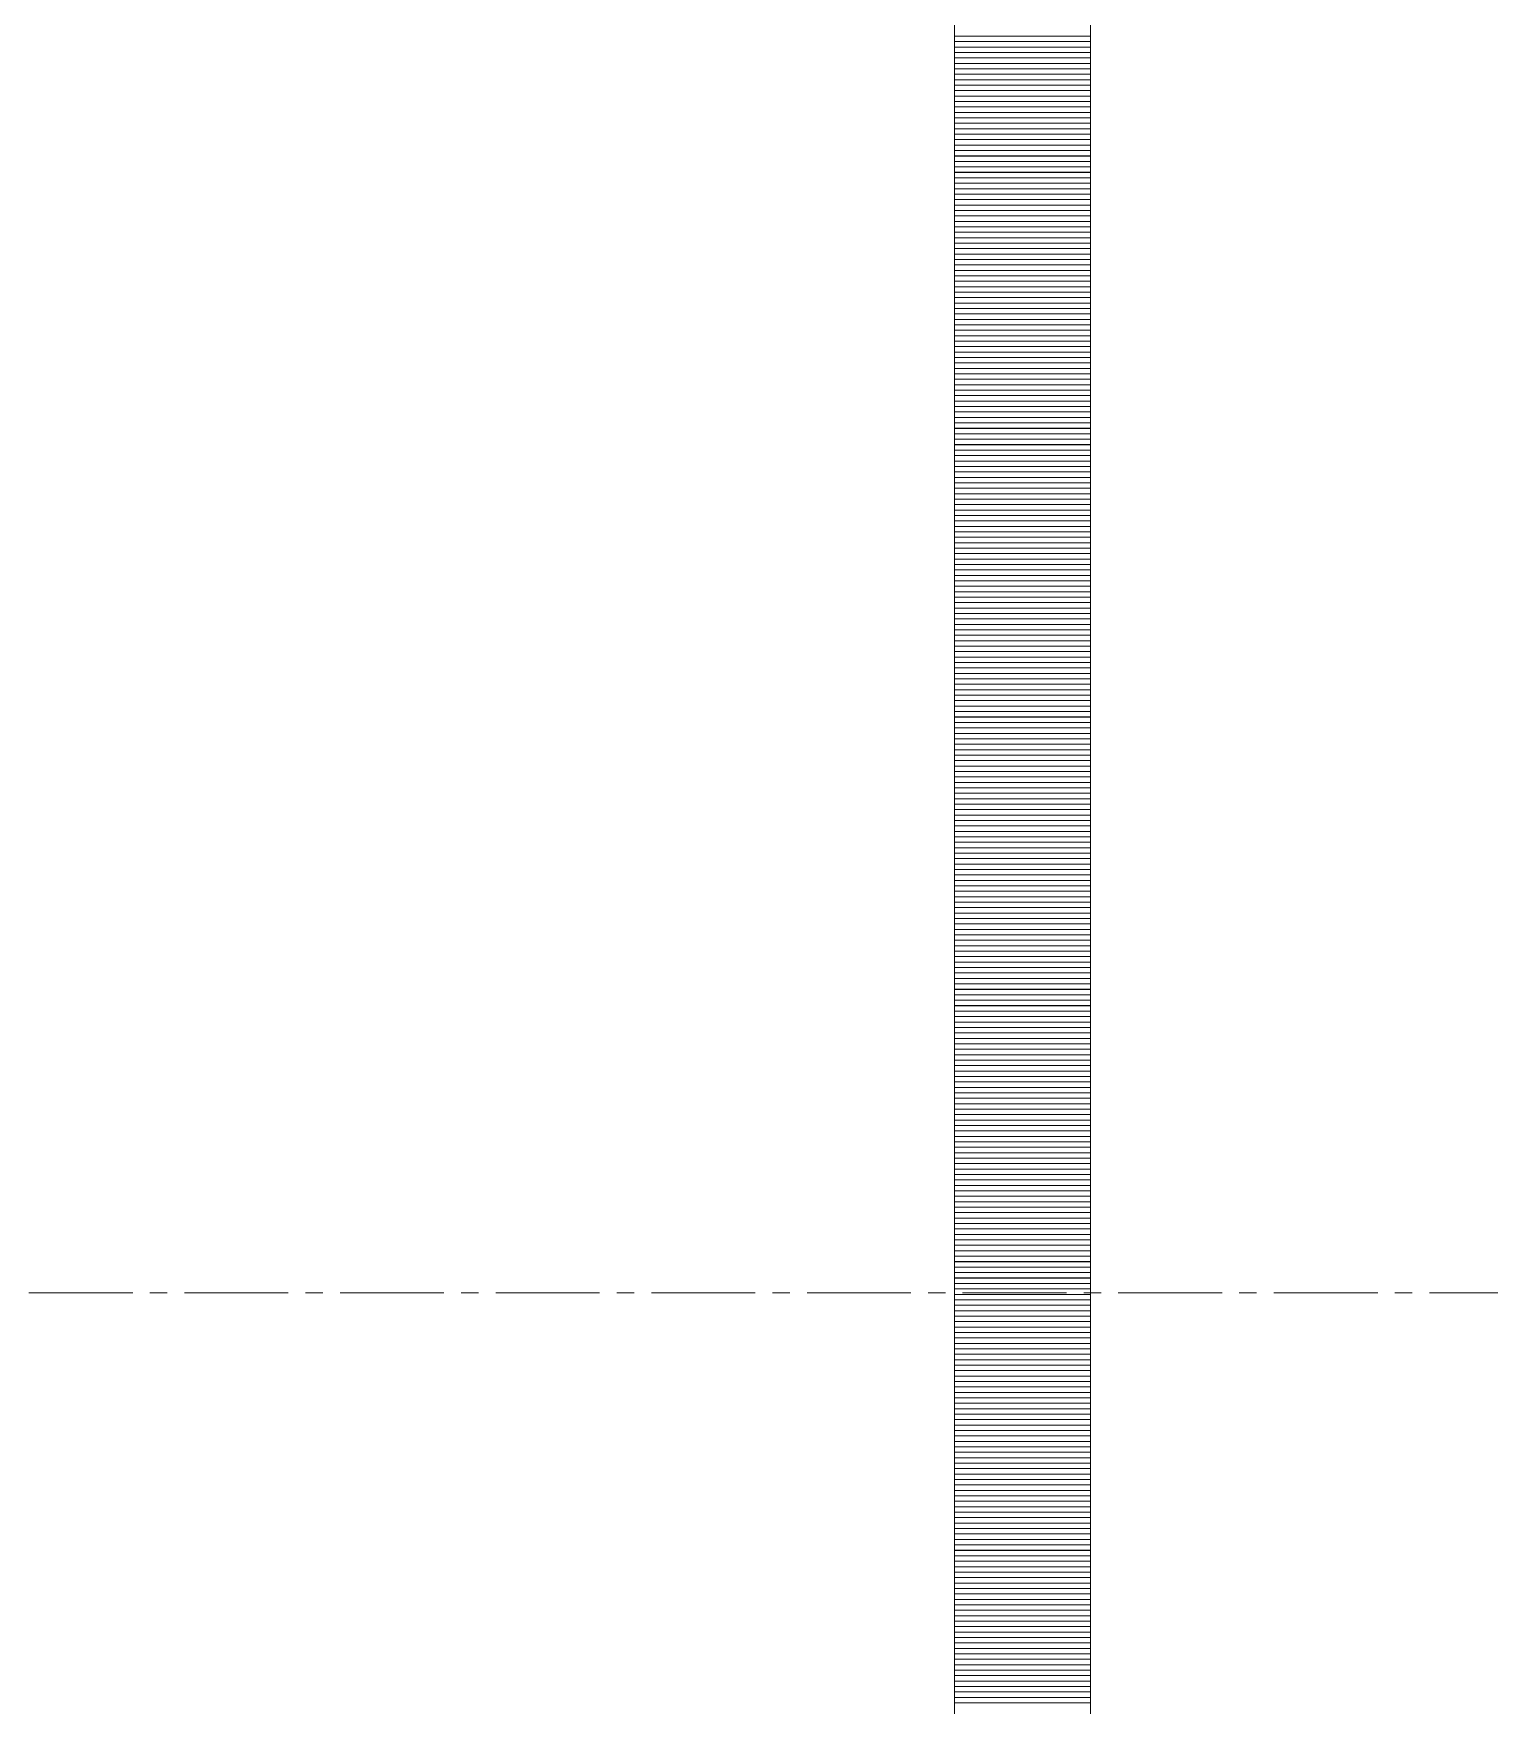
# Model space of a CAD drawing. Header units: millimetres. Extents: x 470010 to 1231400, y -134005 to 421770.
# Drawn here: x 805998.6 to 806266, y 156237.5 to 156544.5 of the extents above; entities that cross this region are included whole.
import ezdxf
from ezdxf.enums import TextEntityAlignment as Align

# ---------------------------------------------------------------- set-up
doc = ezdxf.new("R2010")
doc.units = ezdxf.units.MM
doc.linetypes.add('CENTER2', pattern=[28.575, 19.05, -3.175, 3.175, -3.175])
doc.linetypes.add('DASHED', pattern=[19.05, 12.7, -6.35])
doc.layers.get('Defpoints').update_dxf_attribs({"color": 140})
doc.layers.add('АР_Делит', color=120, linetype='Continuous', lineweight=0, plot=False)
doc.layers.add('АР_Тонкая', color=254, linetype='Continuous', lineweight=5)
doc.layers.add('АР_Штриховка', color=8, linetype='Continuous', lineweight=0)
doc.layers.add('РД_Оси_100', color=7, linetype='Continuous', lineweight=0, true_color=0x525252)
doc.styles.add('style1', font='ARIALN.TTF')

# ---------------------------------------------------------------- blocks, each defined once
blk = doc.blocks.new('СОШ_2200_АР_ОСИ_М100_28.05.24')
at = {"layer": 'АР_Делит', "color": 251, "linetype": 'DASHED', "true_color": 0x636466}
blk.add_lwpolyline([(114955, 135155), (114955, -355), (93595.036, -355), (93595.036, 13855), (94145, 13855), (94145, 68320), (66055, 68320), (66055, 13857.73), (83455, 13857.73), (83455, -355), (45245, -355), (45245, 13145), (44695, 13145), (44695, 26755), (45245, 26755), (45245, 68320), (20455, 68320), (20455, 26755), (27955, 26755), (27955, 13145), (-355, 13145), (-355, 100855)], dxfattribs=at)
at = {"layer": 'РД_Оси_100', "color": 251, "linetype": 'CENTER2', "true_color": 0x636466}
blk.add_line((29555, 33600), (-5954.958, 33600), dxfattribs=at)
blk = doc.blocks.new('A$C9108343f')
at = {"layer": 'АР_Тонкая', "color": 18, "linetype": 'Continuous', "lineweight": 5, "true_color": 0x000000}
for p, q in [((140449.09, 313879.49), (140449.09, 237679.49)), ((140474.09, 313879.49), (140474.09, 237679.49)), ((140474.09, 237679.49), (140474.09, 313879.49))]:
    blk.add_line(p, q, dxfattribs=at)
at = {"layer": 'АР_Штриховка', "color": 18, "linetype": 'Continuous', "lineweight": 0, "true_color": 0x000000}
for p, q in [((140449.09, 256910.24), (140474.09, 256910.24)), ((140449.09, 256909.24), (140474.09, 256909.24)), ((140449.09, 256908.24), (140474.09, 256908.24)), ((140449.09, 256907.24), (140474.09, 256907.24)), ((140449.09, 256906.24), (140474.09, 256906.24)), ((140449.09, 256905.24), (140474.09, 256905.24)), ((140449.09, 256904.24), (140474.09, 256904.24)), ((140449.09, 256903.24), (140474.09, 256903.24)), ((140449.09, 256902.24), (140474.09, 256902.24)), ((140449.09, 256901.24), (140474.09, 256901.24)), ((140449.09, 256900.24), (140474.09, 256900.24)), ((140449.09, 256899.24), (140474.09, 256899.24)), ((140449.09, 256898.24), (140474.09, 256898.24)), ((140449.09, 256897.24), (140474.09, 256897.24)), ((140449.09, 256896.24), (140474.09, 256896.24)), ((140449.09, 256895.24), (140474.09, 256895.24)), ((140449.09, 256894.24), (140474.09, 256894.24)), ((140449.09, 256893.24), (140474.09, 256893.24)), ((140449.09, 256892.24), (140474.09, 256892.24)), ((140449.09, 256891.24), (140474.09, 256891.24)), ((140449.09, 256890.24), (140474.09, 256890.24)), ((140449.09, 256889.24), (140474.09, 256889.24)), ((140449.09, 256888.24), (140474.09, 256888.24)), ((140449.09, 256887.24), (140474.09, 256887.24)), ((140449.09, 256886.24), (140474.09, 256886.24)), ((140449.09, 256885.24), (140474.09, 256885.24)), ((140449.09, 256884.24), (140474.09, 256884.24)), ((140449.09, 256883.24), (140474.09, 256883.24)), ((140449.09, 256882.24), (140474.09, 256882.24)), ((140449.09, 256881.24), (140474.09, 256881.24)), ((140449.09, 256880.24), (140474.09, 256880.24)), ((140449.09, 256879.24), (140474.09, 256879.24)), ((140449.09, 256878.24), (140474.09, 256878.24)), ((140449.09, 256877.24), (140474.09, 256877.24)), ((140449.09, 256876.24), (140474.09, 256876.24)), ((140449.09, 256875.24), (140474.09, 256875.24)), ((140449.09, 256874.24), (140474.09, 256874.24)), ((140449.09, 256873.24), (140474.09, 256873.24)), ((140449.09, 256872.24), (140474.09, 256872.24)), ((140449.09, 256871.24), (140474.09, 256871.24)), ((140449.09, 256870.24), (140474.09, 256870.24)), ((140449.09, 256869.24), (140474.09, 256869.24)), ((140449.09, 256868.24), (140474.09, 256868.24)), ((140449.09, 256867.24), (140474.09, 256867.24)), ((140449.09, 256866.24), (140474.09, 256866.24)), ((140449.09, 256865.24), (140474.09, 256865.24)), ((140449.09, 256864.24), (140474.09, 256864.24)), ((140449.09, 256863.24), (140474.09, 256863.24)), ((140449.09, 256862.24), (140474.09, 256862.24)), ((140449.09, 256861.24), (140474.09, 256861.24)), ((140449.09, 256860.24), (140474.09, 256860.24)), ((140449.09, 256859.24), (140474.09, 256859.24)), ((140449.09, 256858.24), (140474.09, 256858.24)), ((140449.09, 256857.24), (140474.09, 256857.24)), ((140449.09, 256856.24), (140474.09, 256856.24)), ((140449.09, 256855.24), (140474.09, 256855.24)), ((140449.09, 256854.24), (140474.09, 256854.24)), ((140449.09, 256853.24), (140474.09, 256853.24)), ((140449.09, 256852.24), (140474.09, 256852.24)), ((140449.09, 256851.24), (140474.09, 256851.24)), ((140449.09, 256850.24), (140474.09, 256850.24)), ((140449.09, 256849.24), (140474.09, 256849.24)), ((140449.09, 256848.24), (140474.09, 256848.24)), ((140449.09, 256847.24), (140474.09, 256847.24)), ((140449.09, 256846.24), (140474.09, 256846.24)), ((140449.09, 256845.24), (140474.09, 256845.24)), ((140449.09, 256844.24), (140474.09, 256844.24)), ((140449.09, 256843.24), (140474.09, 256843.24)), ((140449.09, 256842.24), (140474.09, 256842.24)), ((140449.09, 256841.24), (140474.09, 256841.24)), ((140449.09, 256840.24), (140474.09, 256840.24)), ((140449.09, 256839.24), (140474.09, 256839.24)), ((140449.09, 256838.24), (140474.09, 256838.24)), ((140449.09, 256837.24), (140474.09, 256837.24)), ((140449.09, 256836.24), (140474.09, 256836.24)), ((140449.09, 256835.24), (140474.09, 256835.24)), ((140449.09, 256834.24), (140474.09, 256834.24)), ((140449.09, 256833.24), (140474.09, 256833.24)), ((140449.09, 256832.24), (140474.09, 256832.24)), ((140449.09, 256831.24), (140474.09, 256831.24)), ((140449.09, 256830.24), (140474.09, 256830.24)), ((140449.09, 256829.24), (140474.09, 256829.24)), ((140449.09, 256828.24), (140474.09, 256828.24)), ((140449.09, 256827.24), (140474.09, 256827.24)), ((140449.09, 256826.24), (140474.09, 256826.24)), ((140449.09, 256825.24), (140474.09, 256825.24)), ((140449.09, 256824.24), (140474.09, 256824.24)), ((140449.09, 256823.24), (140474.09, 256823.24)), ((140449.09, 256822.24), (140474.09, 256822.24)), ((140449.09, 256821.24), (140474.09, 256821.24)), ((140449.09, 256820.24), (140474.09, 256820.24)), ((140449.09, 256819.24), (140474.09, 256819.24)), ((140449.09, 256818.24), (140474.09, 256818.24)), ((140449.09, 256817.24), (140474.09, 256817.24)), ((140449.09, 256816.24), (140474.09, 256816.24)), ((140449.09, 256815.24), (140474.09, 256815.24)), ((140449.09, 256814.24), (140474.09, 256814.24)), ((140449.09, 256813.24), (140474.09, 256813.24)), ((140449.09, 256812.24), (140474.09, 256812.24)), ((140449.09, 256811.24), (140474.09, 256811.24)), ((140449.09, 256810.24), (140474.09, 256810.24)), ((140449.09, 256809.24), (140474.09, 256809.24)), ((140449.09, 256808.24), (140474.09, 256808.24)), ((140449.09, 256807.24), (140474.09, 256807.24)), ((140449.09, 256806.24), (140474.09, 256806.24)), ((140449.09, 256805.24), (140474.09, 256805.24)), ((140449.09, 256804.24), (140474.09, 256804.24)), ((140449.09, 256803.24), (140474.09, 256803.24)), ((140449.09, 256802.24), (140474.09, 256802.24)), ((140449.09, 256801.24), (140474.09, 256801.24)), ((140449.09, 256800.24), (140474.09, 256800.24)), ((140449.09, 256799.24), (140474.09, 256799.24)), ((140449.09, 256798.24), (140474.09, 256798.24)), ((140449.09, 256797.24), (140474.09, 256797.24)), ((140449.09, 256796.24), (140474.09, 256796.24)), ((140449.09, 256795.24), (140474.09, 256795.24)), ((140449.09, 256794.24), (140474.09, 256794.24)), ((140449.09, 256793.24), (140474.09, 256793.24)), ((140449.09, 256792.24), (140474.09, 256792.24)), ((140449.09, 256791.24), (140474.09, 256791.24)), ((140449.09, 256790.24), (140474.09, 256790.24)), ((140449.09, 256789.24), (140474.09, 256789.24)), ((140449.09, 256788.24), (140474.09, 256788.24)), ((140449.09, 256787.24), (140474.09, 256787.24)), ((140449.09, 256786.24), (140474.09, 256786.24)), ((140449.09, 256785.24), (140474.09, 256785.24)), ((140449.09, 256784.24), (140474.09, 256784.24)), ((140449.09, 256783.24), (140474.09, 256783.24)), ((140449.09, 256782.24), (140474.09, 256782.24)), ((140449.09, 256781.24), (140474.09, 256781.24)), ((140449.09, 256780.24), (140474.09, 256780.24)), ((140449.09, 256779.24), (140474.09, 256779.24)), ((140449.09, 256778.24), (140474.09, 256778.24)), ((140449.09, 256777.24), (140474.09, 256777.24)), ((140449.09, 256776.24), (140474.09, 256776.24)), ((140449.09, 256775.24), (140474.09, 256775.24)), ((140449.09, 256774.24), (140474.09, 256774.24)), ((140449.09, 256773.24), (140474.09, 256773.24)), ((140449.09, 256772.24), (140474.09, 256772.24)), ((140449.09, 256771.24), (140474.09, 256771.24)), ((140449.09, 256770.24), (140474.09, 256770.24)), ((140449.09, 256769.24), (140474.09, 256769.24)), ((140449.09, 256768.24), (140474.09, 256768.24)), ((140449.09, 256767.24), (140474.09, 256767.24)), ((140449.09, 256766.24), (140474.09, 256766.24)), ((140449.09, 256765.24), (140474.09, 256765.24)), ((140449.09, 256764.24), (140474.09, 256764.24)), ((140449.09, 256763.24), (140474.09, 256763.24)), ((140449.09, 256762.24), (140474.09, 256762.24)), ((140449.09, 256761.24), (140474.09, 256761.24)), ((140449.09, 256760.24), (140474.09, 256760.24)), ((140449.09, 256759.24), (140474.09, 256759.24)), ((140449.09, 256758.24), (140474.09, 256758.24)), ((140449.09, 256757.24), (140474.09, 256757.24)), ((140449.09, 256756.24), (140474.09, 256756.24)), ((140449.09, 256755.24), (140474.09, 256755.24)), ((140449.09, 256754.24), (140474.09, 256754.24)), ((140449.09, 256753.24), (140474.09, 256753.24)), ((140449.09, 256752.24), (140474.09, 256752.24)), ((140449.09, 256751.24), (140474.09, 256751.24)), ((140449.09, 256750.24), (140474.09, 256750.24)), ((140449.09, 256749.24), (140474.09, 256749.24)), ((140449.09, 256748.24), (140474.09, 256748.24)), ((140449.09, 256747.24), (140474.09, 256747.24)), ((140449.09, 256746.24), (140474.09, 256746.24)), ((140449.09, 256745.24), (140474.09, 256745.24)), ((140449.09, 256744.24), (140474.09, 256744.24)), ((140449.09, 256743.24), (140474.09, 256743.24)), ((140449.09, 256742.24), (140474.09, 256742.24)), ((140449.09, 256741.24), (140474.09, 256741.24)), ((140449.09, 256740.24), (140474.09, 256740.24)), ((140449.09, 256739.24), (140474.09, 256739.24)), ((140449.09, 256738.24), (140474.09, 256738.24)), ((140449.09, 256737.24), (140474.09, 256737.24)), ((140449.09, 256736.24), (140474.09, 256736.24)), ((140449.09, 256735.24), (140474.09, 256735.24)), ((140449.09, 256734.24), (140474.09, 256734.24)), ((140449.09, 256733.24), (140474.09, 256733.24)), ((140449.09, 256732.24), (140474.09, 256732.24)), ((140449.09, 256731.24), (140474.09, 256731.24)), ((140449.09, 256730.24), (140474.09, 256730.24)), ((140449.09, 256729.24), (140474.09, 256729.24)), ((140449.09, 256728.24), (140474.09, 256728.24)), ((140449.09, 256727.24), (140474.09, 256727.24)), ((140449.09, 256726.24), (140474.09, 256726.24)), ((140449.09, 256725.24), (140474.09, 256725.24)), ((140449.09, 256724.24), (140474.09, 256724.24)), ((140449.09, 256723.24), (140474.09, 256723.24)), ((140449.09, 256722.24), (140474.09, 256722.24)), ((140449.09, 256721.24), (140474.09, 256721.24)), ((140449.09, 256720.24), (140474.09, 256720.24)), ((140449.09, 256719.24), (140474.09, 256719.24)), ((140449.09, 256718.24), (140474.09, 256718.24)), ((140449.09, 256717.24), (140474.09, 256717.24)), ((140449.09, 256716.24), (140474.09, 256716.24)), ((140449.09, 256715.24), (140474.09, 256715.24)), ((140449.09, 256714.24), (140474.09, 256714.24)), ((140449.09, 256713.24), (140474.09, 256713.24)), ((140449.09, 256712.24), (140474.09, 256712.24)), ((140449.09, 256711.24), (140474.09, 256711.24)), ((140449.09, 256710.24), (140474.09, 256710.24)), ((140449.09, 256709.24), (140474.09, 256709.24)), ((140449.09, 256708.24), (140474.09, 256708.24)), ((140449.09, 256707.24), (140474.09, 256707.24)), ((140449.09, 256706.24), (140474.09, 256706.24)), ((140449.09, 256705.24), (140474.09, 256705.24)), ((140449.09, 256704.24), (140474.09, 256704.24)), ((140449.09, 256703.24), (140474.09, 256703.24)), ((140449.09, 256702.24), (140474.09, 256702.24)), ((140449.09, 256701.24), (140474.09, 256701.24)), ((140449.09, 256700.24), (140474.09, 256700.24)), ((140449.09, 256699.24), (140474.09, 256699.24)), ((140449.09, 256698.24), (140474.09, 256698.24)), ((140449.09, 256697.24), (140474.09, 256697.24)), ((140449.09, 256696.24), (140474.09, 256696.24)), ((140449.09, 256695.24), (140474.09, 256695.24)), ((140449.09, 256694.24), (140474.09, 256694.24)), ((140449.09, 256693.24), (140474.09, 256693.24)), ((140449.09, 256692.24), (140474.09, 256692.24)), ((140449.09, 256691.24), (140474.09, 256691.24)), ((140449.09, 256690.24), (140474.09, 256690.24)), ((140449.09, 256689.24), (140474.09, 256689.24)), ((140449.09, 256688.24), (140474.09, 256688.24)), ((140449.09, 256687.24), (140474.09, 256687.24)), ((140449.09, 256686.24), (140474.09, 256686.24)), ((140449.09, 256685.24), (140474.09, 256685.24)), ((140449.09, 256684.24), (140474.09, 256684.24)), ((140449.09, 256683.24), (140474.09, 256683.24)), ((140449.09, 256682.24), (140474.09, 256682.24)), ((140449.09, 256681.24), (140474.09, 256681.24)), ((140449.09, 256680.24), (140474.09, 256680.24)), ((140449.09, 256679.24), (140474.09, 256679.24)), ((140449.09, 256678.24), (140474.09, 256678.24)), ((140449.09, 256677.24), (140474.09, 256677.24)), ((140449.09, 256676.24), (140474.09, 256676.24)), ((140449.09, 256675.24), (140474.09, 256675.24)), ((140449.09, 256674.24), (140474.09, 256674.24)), ((140449.09, 256673.24), (140474.09, 256673.24)), ((140449.09, 256672.24), (140474.09, 256672.24)), ((140449.09, 256671.24), (140474.09, 256671.24)), ((140449.09, 256670.24), (140474.09, 256670.24)), ((140449.09, 256669.24), (140474.09, 256669.24)), ((140449.09, 256668.24), (140474.09, 256668.24)), ((140449.09, 256667.24), (140474.09, 256667.24)), ((140449.09, 256666.24), (140474.09, 256666.24)), ((140449.09, 256665.24), (140474.09, 256665.24)), ((140449.09, 256664.24), (140474.09, 256664.24)), ((140449.09, 256663.24), (140474.09, 256663.24)), ((140449.09, 256662.24), (140474.09, 256662.24)), ((140449.09, 256661.24), (140474.09, 256661.24)), ((140449.09, 256660.24), (140474.09, 256660.24)), ((140449.09, 256659.24), (140474.09, 256659.24)), ((140449.09, 256658.24), (140474.09, 256658.24)), ((140449.09, 256657.24), (140474.09, 256657.24)), ((140449.09, 256656.24), (140474.09, 256656.24)), ((140449.09, 256655.24), (140474.09, 256655.24)), ((140449.09, 256654.24), (140474.09, 256654.24)), ((140449.09, 256653.24), (140474.09, 256653.24)), ((140449.09, 256652.24), (140474.09, 256652.24)), ((140449.09, 256651.24), (140474.09, 256651.24)), ((140449.09, 256650.24), (140474.09, 256650.24)), ((140449.09, 256649.24), (140474.09, 256649.24)), ((140449.09, 256648.24), (140474.09, 256648.24)), ((140449.09, 256647.24), (140474.09, 256647.24)), ((140449.09, 256646.24), (140474.09, 256646.24)), ((140449.09, 256645.24), (140474.09, 256645.24)), ((140449.09, 256644.24), (140474.09, 256644.24)), ((140449.09, 256643.24), (140474.09, 256643.24)), ((140449.09, 256642.24), (140474.09, 256642.24)), ((140449.09, 256641.24), (140474.09, 256641.24)), ((140449.09, 256640.24), (140474.09, 256640.24)), ((140449.09, 256639.24), (140474.09, 256639.24)), ((140449.09, 256638.24), (140474.09, 256638.24)), ((140449.09, 256637.24), (140474.09, 256637.24)), ((140449.09, 256636.24), (140474.09, 256636.24)), ((140449.09, 256635.24), (140474.09, 256635.24)), ((140449.09, 256634.24), (140474.09, 256634.24)), ((140449.09, 256633.24), (140474.09, 256633.24)), ((140449.09, 256632.24), (140474.09, 256632.24)), ((140449.09, 256631.24), (140474.09, 256631.24)), ((140449.09, 256630.24), (140474.09, 256630.24)), ((140449.09, 256629.24), (140474.09, 256629.24)), ((140449.09, 256628.24), (140474.09, 256628.24)), ((140449.09, 256627.24), (140474.09, 256627.24)), ((140449.09, 256626.24), (140474.09, 256626.24)), ((140449.09, 256625.24), (140474.09, 256625.24)), ((140449.09, 256624.24), (140474.09, 256624.24)), ((140449.09, 256623.24), (140474.09, 256623.24)), ((140449.09, 256622.24), (140474.09, 256622.24)), ((140449.09, 256621.24), (140474.09, 256621.24)), ((140449.09, 256620.24), (140474.09, 256620.24)), ((140449.09, 256619.24), (140474.09, 256619.24)), ((140449.09, 256618.24), (140474.09, 256618.24)), ((140449.09, 256617.24), (140474.09, 256617.24)), ((140449.09, 256616.24), (140474.09, 256616.24)), ((140449.09, 256615.24), (140474.09, 256615.24)), ((140449.09, 256614.24), (140474.09, 256614.24)), ((140449.09, 256613.24), (140474.09, 256613.24)), ((140449.09, 256612.24), (140474.09, 256612.24)), ((140449.09, 256611.24), (140474.09, 256611.24)), ((140449.09, 256610.24), (140474.09, 256610.24)), ((140449.09, 256609.24), (140474.09, 256609.24)), ((140449.09, 256608.24), (140474.09, 256608.24)), ((140449.09, 256607.24), (140474.09, 256607.24)), ((140449.09, 256606.24), (140474.09, 256606.24)), ((140449.09, 256605.24), (140474.09, 256605.24)), ((140449.09, 256604.24), (140474.09, 256604.24))]:
    blk.add_line(p, q, dxfattribs=at)
at = {"layer": 'РД_Оси_100'}
blk.add_blockref('СОШ_2200_АР_ОСИ_М100_28.05.24', (140804.09, 223079.49), dxfattribs=at)
at = {"layer": 'Defpoints', "color": 18, "true_color": 0x000000, "style": 'style1'}
for p in [(143949.34, 316089.12), (143974.98, 281639.5), (143890.4, 273244.71), (143839.99, 264276.81), (143967.75, 254892.38), (12251.96, 104178.14), (12382.58, 96023.14)]:
    blk.add_attdef('АР-ПОМЕЩЕНИЕ:НАИМЕНОВАНИЕ', text='', height=100, dxfattribs=at).set_placement(p, align=Align.MIDDLE)
at = {"layer": 'Defpoints', "color": 18, "true_color": 0x000000, "style": 'style1', "flags": 8}
for p in [(143951.3, 279099.09), (143848.34, 269251.11), (143875.33, 260094.25), (144049.74, 250824.7), (163419.28, 238153.36), (155897.46, 237965.97), (183037.2, 237965.97), (143342.94, 237876.19)]:
    blk.add_attdef('АР-ПОМЕЩЕНИЕ:НАИМЕНОВАНИЕ', text='', height=100, dxfattribs=at).set_placement(p, align=Align.MIDDLE)

msp = doc.modelspace()

# ---------------------------------------------------------------- linework, layer by layer
at = {"layer": 'АР_Тонкая', "color": 18, "linetype": 'Continuous', "lineweight": 5, "true_color": 0x000000}
for p, q in [((806167.706, 213513.251), (806167.706, 137313.251)), ((806192.706, 213513.251), (806192.706, 137313.251)), ((806192.706, 137313.251), (806192.706, 213513.251))]:
    msp.add_line(p, q, dxfattribs=at)
at = {"layer": 'АР_Штриховка', "color": 18, "linetype": 'Continuous', "lineweight": 0, "true_color": 0x000000}
for p, q in [((806167.706, 156544), (806192.706, 156544)), ((806167.706, 156543), (806192.706, 156543)), ((806167.706, 156542), (806192.706, 156542)), ((806167.706, 156541), (806192.706, 156541)), ((806167.706, 156540), (806192.706, 156540)), ((806167.706, 156539), (806192.706, 156539)), ((806167.706, 156538), (806192.706, 156538)), ((806167.706, 156537), (806192.706, 156537)), ((806167.706, 156536), (806192.706, 156536)), ((806167.706, 156535), (806192.706, 156535)), ((806167.706, 156534), (806192.706, 156534)), ((806167.706, 156533), (806192.706, 156533)), ((806167.706, 156532), (806192.706, 156532)), ((806167.706, 156531), (806192.706, 156531)), ((806167.706, 156530), (806192.706, 156530)), ((806167.706, 156529), (806192.706, 156529)), ((806167.706, 156528), (806192.706, 156528)), ((806167.706, 156527), (806192.706, 156527)), ((806167.706, 156526), (806192.706, 156526)), ((806167.706, 156525), (806192.706, 156525)), ((806167.706, 156524), (806192.706, 156524)), ((806167.706, 156523), (806192.706, 156523)), ((806167.706, 156522), (806192.706, 156522)), ((806167.706, 156521), (806192.706, 156521)), ((806167.706, 156520), (806192.706, 156520)), ((806167.706, 156519), (806192.706, 156519)), ((806167.706, 156518), (806192.706, 156518)), ((806167.706, 156517), (806192.706, 156517)), ((806167.706, 156516), (806192.706, 156516)), ((806167.706, 156515), (806192.706, 156515)), ((806167.706, 156514), (806192.706, 156514)), ((806167.706, 156513), (806192.706, 156513)), ((806167.706, 156512), (806192.706, 156512)), ((806167.706, 156511), (806192.706, 156511)), ((806167.706, 156510), (806192.706, 156510)), ((806167.706, 156509), (806192.706, 156509)), ((806167.706, 156508), (806192.706, 156508)), ((806167.706, 156507), (806192.706, 156507)), ((806167.706, 156506), (806192.706, 156506)), ((806167.706, 156505), (806192.706, 156505)), ((806167.706, 156504), (806192.706, 156504)), ((806167.706, 156503), (806192.706, 156503)), ((806167.706, 156502), (806192.706, 156502)), ((806167.706, 156501), (806192.706, 156501)), ((806167.706, 156500), (806192.706, 156500)), ((806167.706, 156499), (806192.706, 156499)), ((806167.706, 156498), (806192.706, 156498)), ((806167.706, 156497), (806192.706, 156497)), ((806167.706, 156496), (806192.706, 156496)), ((806167.706, 156495), (806192.706, 156495)), ((806167.706, 156494), (806192.706, 156494)), ((806167.706, 156493), (806192.706, 156493)), ((806167.706, 156492), (806192.706, 156492)), ((806167.706, 156491), (806192.706, 156491)), ((806167.706, 156490), (806192.706, 156490)), ((806167.706, 156489), (806192.706, 156489)), ((806167.706, 156488), (806192.706, 156488)), ((806167.706, 156487), (806192.706, 156487)), ((806167.706, 156486), (806192.706, 156486)), ((806167.706, 156485), (806192.706, 156485)), ((806167.706, 156484), (806192.706, 156484)), ((806167.706, 156483), (806192.706, 156483)), ((806167.706, 156482), (806192.706, 156482)), ((806167.706, 156481), (806192.706, 156481)), ((806167.706, 156480), (806192.706, 156480)), ((806167.706, 156479), (806192.706, 156479)), ((806167.706, 156478), (806192.706, 156478)), ((806167.706, 156477), (806192.706, 156477)), ((806167.706, 156476), (806192.706, 156476)), ((806167.706, 156475), (806192.706, 156475)), ((806167.706, 156474), (806192.706, 156474)), ((806167.706, 156473), (806192.706, 156473)), ((806167.706, 156472), (806192.706, 156472)), ((806167.706, 156471), (806192.706, 156471)), ((806167.706, 156470), (806192.706, 156470)), ((806167.706, 156469), (806192.706, 156469)), ((806167.706, 156468), (806192.706, 156468)), ((806167.706, 156467), (806192.706, 156467)), ((806167.706, 156466), (806192.706, 156466)), ((806167.706, 156465), (806192.706, 156465)), ((806167.706, 156464), (806192.706, 156464)), ((806167.706, 156463), (806192.706, 156463)), ((806167.706, 156462), (806192.706, 156462)), ((806167.706, 156461), (806192.706, 156461)), ((806167.706, 156460), (806192.706, 156460)), ((806167.706, 156459), (806192.706, 156459)), ((806167.706, 156458), (806192.706, 156458)), ((806167.706, 156457), (806192.706, 156457)), ((806167.706, 156456), (806192.706, 156456)), ((806167.706, 156455), (806192.706, 156455)), ((806167.706, 156454), (806192.706, 156454)), ((806167.706, 156453), (806192.706, 156453)), ((806167.706, 156452), (806192.706, 156452)), ((806167.706, 156451), (806192.706, 156451)), ((806167.706, 156450), (806192.706, 156450)), ((806167.706, 156449), (806192.706, 156449)), ((806167.706, 156448), (806192.706, 156448)), ((806167.706, 156447), (806192.706, 156447)), ((806167.706, 156446), (806192.706, 156446)), ((806167.706, 156445), (806192.706, 156445)), ((806167.706, 156444), (806192.706, 156444)), ((806167.706, 156443), (806192.706, 156443)), ((806167.706, 156442), (806192.706, 156442)), ((806167.706, 156441), (806192.706, 156441)), ((806167.706, 156440), (806192.706, 156440)), ((806167.706, 156439), (806192.706, 156439)), ((806167.706, 156438), (806192.706, 156438)), ((806167.706, 156437), (806192.706, 156437)), ((806167.706, 156436), (806192.706, 156436)), ((806167.706, 156435), (806192.706, 156435)), ((806167.706, 156434), (806192.706, 156434)), ((806167.706, 156433), (806192.706, 156433)), ((806167.706, 156432), (806192.706, 156432)), ((806167.706, 156431), (806192.706, 156431)), ((806167.706, 156430), (806192.706, 156430)), ((806167.706, 156429), (806192.706, 156429)), ((806167.706, 156428), (806192.706, 156428)), ((806167.706, 156427), (806192.706, 156427)), ((806167.706, 156426), (806192.706, 156426)), ((806167.706, 156425), (806192.706, 156425)), ((806167.706, 156424), (806192.706, 156424)), ((806167.706, 156423), (806192.706, 156423)), ((806167.706, 156422), (806192.706, 156422)), ((806167.706, 156421), (806192.706, 156421)), ((806167.706, 156420), (806192.706, 156420)), ((806167.706, 156419), (806192.706, 156419)), ((806167.706, 156418), (806192.706, 156418)), ((806167.706, 156417), (806192.706, 156417)), ((806167.706, 156416), (806192.706, 156416)), ((806167.706, 156415), (806192.706, 156415)), ((806167.706, 156414), (806192.706, 156414)), ((806167.706, 156413), (806192.706, 156413)), ((806167.706, 156412), (806192.706, 156412)), ((806167.706, 156411), (806192.706, 156411)), ((806167.706, 156410), (806192.706, 156410)), ((806167.706, 156409), (806192.706, 156409)), ((806167.706, 156408), (806192.706, 156408)), ((806167.706, 156407), (806192.706, 156407)), ((806167.706, 156406), (806192.706, 156406)), ((806167.706, 156405), (806192.706, 156405)), ((806167.706, 156404), (806192.706, 156404)), ((806167.706, 156403), (806192.706, 156403)), ((806167.706, 156402), (806192.706, 156402)), ((806167.706, 156401), (806192.706, 156401)), ((806167.706, 156400), (806192.706, 156400)), ((806167.706, 156399), (806192.706, 156399)), ((806167.706, 156398), (806192.706, 156398)), ((806167.706, 156397), (806192.706, 156397)), ((806167.706, 156396), (806192.706, 156396)), ((806167.706, 156395), (806192.706, 156395)), ((806167.706, 156394), (806192.706, 156394)), ((806167.706, 156393), (806192.706, 156393)), ((806167.706, 156392), (806192.706, 156392)), ((806167.706, 156391), (806192.706, 156391)), ((806167.706, 156390), (806192.706, 156390)), ((806167.706, 156389), (806192.706, 156389)), ((806167.706, 156388), (806192.706, 156388)), ((806167.706, 156387), (806192.706, 156387)), ((806167.706, 156386), (806192.706, 156386)), ((806167.706, 156385), (806192.706, 156385)), ((806167.706, 156384), (806192.706, 156384)), ((806167.706, 156383), (806192.706, 156383)), ((806167.706, 156382), (806192.706, 156382)), ((806167.706, 156381), (806192.706, 156381)), ((806167.706, 156380), (806192.706, 156380)), ((806167.706, 156379), (806192.706, 156379)), ((806167.706, 156378), (806192.706, 156378)), ((806167.706, 156377), (806192.706, 156377)), ((806167.706, 156376), (806192.706, 156376)), ((806167.706, 156375), (806192.706, 156375)), ((806167.706, 156374), (806192.706, 156374)), ((806167.706, 156373), (806192.706, 156373)), ((806167.706, 156372), (806192.706, 156372)), ((806167.706, 156371), (806192.706, 156371)), ((806167.706, 156370), (806192.706, 156370)), ((806167.706, 156369), (806192.706, 156369)), ((806167.706, 156368), (806192.706, 156368)), ((806167.706, 156367), (806192.706, 156367)), ((806167.706, 156366), (806192.706, 156366)), ((806167.706, 156365), (806192.706, 156365)), ((806167.706, 156364), (806192.706, 156364)), ((806167.706, 156363), (806192.706, 156363)), ((806167.706, 156362), (806192.706, 156362)), ((806167.706, 156361), (806192.706, 156361)), ((806167.706, 156360), (806192.706, 156360)), ((806167.706, 156359), (806192.706, 156359)), ((806167.706, 156358), (806192.706, 156358)), ((806167.706, 156357), (806192.706, 156357)), ((806167.706, 156356), (806192.706, 156356)), ((806167.706, 156355), (806192.706, 156355)), ((806167.706, 156354), (806192.706, 156354)), ((806167.706, 156353), (806192.706, 156353)), ((806167.706, 156352), (806192.706, 156352)), ((806167.706, 156351), (806192.706, 156351)), ((806167.706, 156350), (806192.706, 156350)), ((806167.706, 156349), (806192.706, 156349)), ((806167.706, 156348), (806192.706, 156348)), ((806167.706, 156347), (806192.706, 156347)), ((806167.706, 156346), (806192.706, 156346)), ((806167.706, 156345), (806192.706, 156345)), ((806167.706, 156344), (806192.706, 156344)), ((806167.706, 156343), (806192.706, 156343)), ((806167.706, 156342), (806192.706, 156342)), ((806167.706, 156341), (806192.706, 156341)), ((806167.706, 156340), (806192.706, 156340)), ((806167.706, 156339), (806192.706, 156339)), ((806167.706, 156338), (806192.706, 156338)), ((806167.706, 156337), (806192.706, 156337)), ((806167.706, 156336), (806192.706, 156336)), ((806167.706, 156335), (806192.706, 156335)), ((806167.706, 156334), (806192.706, 156334)), ((806167.706, 156333), (806192.706, 156333)), ((806167.706, 156332), (806192.706, 156332)), ((806167.706, 156331), (806192.706, 156331)), ((806167.706, 156330), (806192.706, 156330)), ((806167.706, 156329), (806192.706, 156329)), ((806167.706, 156328), (806192.706, 156328)), ((806167.706, 156327), (806192.706, 156327)), ((806167.706, 156326), (806192.706, 156326)), ((806167.706, 156325), (806192.706, 156325)), ((806167.706, 156324), (806192.706, 156324)), ((806167.706, 156323), (806192.706, 156323)), ((806167.706, 156322), (806192.706, 156322)), ((806167.706, 156321), (806192.706, 156321)), ((806167.706, 156320), (806192.706, 156320)), ((806167.706, 156319), (806192.706, 156319)), ((806167.706, 156318), (806192.706, 156318)), ((806167.706, 156317), (806192.706, 156317)), ((806167.706, 156316), (806192.706, 156316)), ((806167.706, 156315), (806192.706, 156315)), ((806167.706, 156314), (806192.706, 156314)), ((806167.706, 156313), (806192.706, 156313)), ((806167.706, 156312), (806192.706, 156312)), ((806167.706, 156311), (806192.706, 156311)), ((806167.706, 156310), (806192.706, 156310)), ((806167.706, 156309), (806192.706, 156309)), ((806167.706, 156308), (806192.706, 156308)), ((806167.706, 156307), (806192.706, 156307)), ((806167.706, 156306), (806192.706, 156306)), ((806167.706, 156305), (806192.706, 156305)), ((806167.706, 156304), (806192.706, 156304)), ((806167.706, 156303), (806192.706, 156303)), ((806167.706, 156302), (806192.706, 156302)), ((806167.706, 156301), (806192.706, 156301)), ((806167.706, 156300), (806192.706, 156300)), ((806167.706, 156299), (806192.706, 156299)), ((806167.706, 156298), (806192.706, 156298)), ((806167.706, 156297), (806192.706, 156297)), ((806167.706, 156296), (806192.706, 156296)), ((806167.706, 156295), (806192.706, 156295)), ((806167.706, 156294), (806192.706, 156294)), ((806167.706, 156293), (806192.706, 156293)), ((806167.706, 156292), (806192.706, 156292)), ((806167.706, 156291), (806192.706, 156291)), ((806167.706, 156290), (806192.706, 156290)), ((806167.706, 156289), (806192.706, 156289)), ((806167.706, 156288), (806192.706, 156288)), ((806167.706, 156287), (806192.706, 156287)), ((806167.706, 156286), (806192.706, 156286)), ((806167.706, 156285), (806192.706, 156285)), ((806167.706, 156284), (806192.706, 156284)), ((806167.706, 156283), (806192.706, 156283)), ((806167.706, 156282), (806192.706, 156282)), ((806167.706, 156281), (806192.706, 156281)), ((806167.706, 156280), (806192.706, 156280)), ((806167.706, 156279), (806192.706, 156279)), ((806167.706, 156278), (806192.706, 156278)), ((806167.706, 156277), (806192.706, 156277)), ((806167.706, 156276), (806192.706, 156276)), ((806167.706, 156275), (806192.706, 156275)), ((806167.706, 156274), (806192.706, 156274)), ((806167.706, 156273), (806192.706, 156273)), ((806167.706, 156272), (806192.706, 156272)), ((806167.706, 156271), (806192.706, 156271)), ((806167.706, 156270), (806192.706, 156270)), ((806167.706, 156269), (806192.706, 156269)), ((806167.706, 156268), (806192.706, 156268)), ((806167.706, 156267), (806192.706, 156267)), ((806167.706, 156266), (806192.706, 156266)), ((806167.706, 156265), (806192.706, 156265)), ((806167.706, 156264), (806192.706, 156264)), ((806167.706, 156263), (806192.706, 156263)), ((806167.706, 156262), (806192.706, 156262)), ((806167.706, 156261), (806192.706, 156261)), ((806167.706, 156260), (806192.706, 156260)), ((806167.706, 156259), (806192.706, 156259)), ((806167.706, 156258), (806192.706, 156258)), ((806167.706, 156257), (806192.706, 156257)), ((806167.706, 156256), (806192.706, 156256)), ((806167.706, 156255), (806192.706, 156255)), ((806167.706, 156254), (806192.706, 156254)), ((806167.706, 156253), (806192.706, 156253)), ((806167.706, 156252), (806192.706, 156252)), ((806167.706, 156251), (806192.706, 156251)), ((806167.706, 156250), (806192.706, 156250)), ((806167.706, 156249), (806192.706, 156249)), ((806167.706, 156248), (806192.706, 156248)), ((806167.706, 156247), (806192.706, 156247)), ((806167.706, 156246), (806192.706, 156246)), ((806167.706, 156245), (806192.706, 156245)), ((806167.706, 156244), (806192.706, 156244)), ((806167.706, 156243), (806192.706, 156243)), ((806167.706, 156242), (806192.706, 156242)), ((806167.706, 156241), (806192.706, 156241)), ((806167.706, 156240), (806192.706, 156240)), ((806167.706, 156239), (806192.706, 156239)), ((806167.706, 156238), (806192.706, 156238))]:
    msp.add_line(p, q, dxfattribs=at)

# ---------------------------------------------------------------- block references
msp.add_blockref('A$C9108343f', (665718.612, -100366.242))
at = {"layer": 'РД_Оси_100'}
msp.add_blockref('СОШ_2200_АР_ОСИ_М100_28.05.24', (806522.706, 122713.251), dxfattribs=at)

doc.saveas('drawing.dxf')
